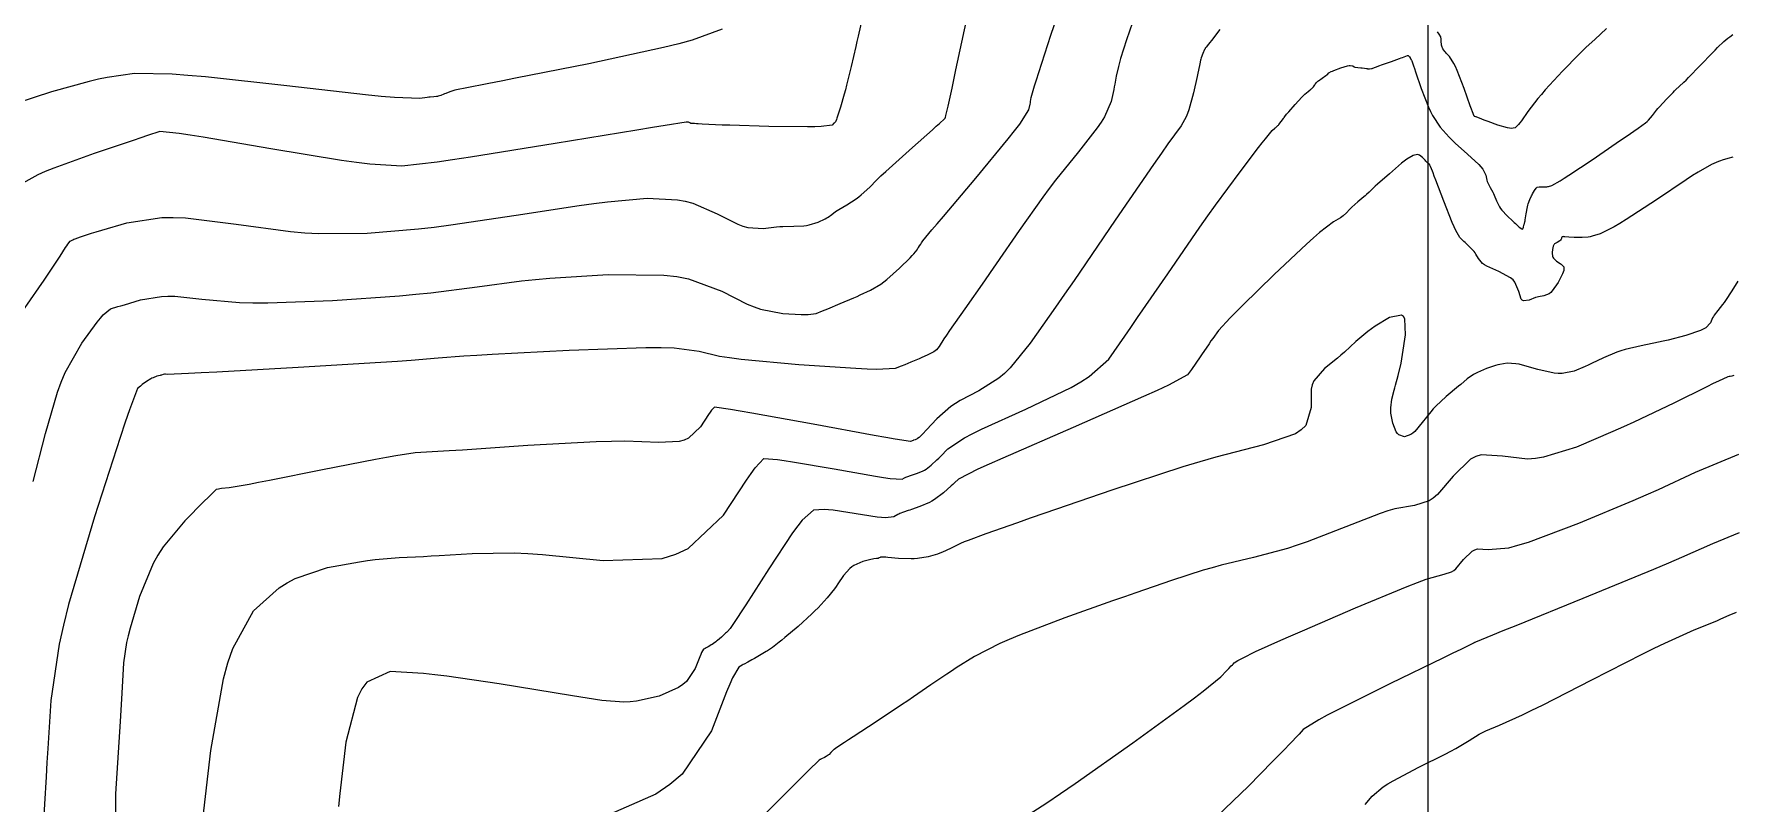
# Model space of a CAD drawing. Header units: metres. Extents: x 837117 to 838477, y 1189012 to 1191015.
# Drawn here: x 838170 to 838299.7, y 1190327.7 to 1190386.4 of the extents above; entities that cross this region are included whole.
import ezdxf

# ---------------------------------------------------------------- set-up
doc = ezdxf.new("R2010")
doc.units = ezdxf.units.M
doc.header["$LTSCALE"] = 0.3
doc.layers.add('COORD', color=7, linetype='Continuous', lineweight=20)
doc.layers.add('COTAS 10', color=1, linetype='Continuous')
doc.layers.add('COTAS INT', color=252, linetype='Continuous')

msp = doc.modelspace()

# ---------------------------------------------------------------- linework, layer by layer
at = {"layer": 'COORD'}
msp.add_line((838276.514, 1189013.872), (838276.514, 1191013.872), dxfattribs=at)
at = {"layer": 'COTAS 10'}
for points, elevation in [([(838253.926, 1190387.295), (838253.468, 1190385.955), (838253.019, 1190384.534), (838252.927, 1190384.217), (838252.849, 1190383.934), (838252.683, 1190383.19), (838252.58, 1190382.574), (838252.54, 1190382.371), (838252.497, 1190382.155), (838252.301, 1190381.259), (838251.781, 1190380.068), (838251.533, 1190379.665), (838251.24, 1190379.232), (838249.806, 1190377.403), (838248.058, 1190375.244), (838247.567, 1190374.602), (838247.074, 1190373.941), (838245.265, 1190371.394), (838243.518, 1190368.852), (838243.062, 1190368.194), (838242.619, 1190367.556), (838241.12, 1190365.418), (838239.954, 1190363.754), (838239.721, 1190363.414), (838239.527, 1190363.128), (838239.151, 1190362.531), (838238.946, 1190362.281), (838238.861, 1190362.212), (838238.763, 1190362.144), (838238.303, 1190361.9), (838237.775, 1190361.667), (838237.633, 1190361.605), (838237.493, 1190361.544), (838237.004, 1190361.336), (838236.53, 1190361.14), (838236.27, 1190361.036), (838235.806, 1190360.855), (838234.394, 1190360.793), (838233.667, 1190360.816), (838232.795, 1190360.857), (838228.429, 1190361.149), (838224.029, 1190361.551), (838223.134, 1190361.662), (838222.379, 1190361.772), (838220.821, 1190362.167), (838218.908, 1190362.414), (838217.929, 1190362.432), (838216.755, 1190362.427), (838210.894, 1190362.228), (838205.022, 1190361.928), (838203.841, 1190361.861), (838202.854, 1190361.801), (838200.894, 1190361.64), (838198.826, 1190361.461), (838197.77, 1190361.389), (838196.504, 1190361.307), (838190.185, 1190360.931), (838183.974, 1190360.582), (838182.777, 1190360.518), (838181.806, 1190360.468), (838180.185, 1190360.402), (838180.05, 1190360.417), (838180.016, 1190360.418), (838179.984, 1190360.416), (838179.879, 1190360.399), (838179.747, 1190360.361), (838179.698, 1190360.347), (838179.643, 1190360.332), (838179.397, 1190360.265), (838179.101, 1190360.156), (838179.015, 1190360.115), (838178.927, 1190360.068), (838178.593, 1190359.86), (838178.278, 1190359.631), (838178.203, 1190359.572), (838178.132, 1190359.514), (838177.917, 1190359.321), (838177.3, 1190357.711), (838176.976, 1190356.76), (838176.586, 1190355.591), (838174.623, 1190349.544), (838172.654, 1190342.844), (838172.26, 1190341.263), (838171.932, 1190339.801), (838171.291, 1190335.509), (838171.067, 1190331.836), (838171.001, 1190330.764), (838170.934, 1190329.668), (838170.678, 1190325.509)], 1780), ([(838299.862, 1190360.328), (838299.714, 1190360.287), (838299.585, 1190360.253), (838299.551, 1190360.245), (838299.518, 1190360.238), (838299.405, 1190360.214), (838298.707, 1190359.896), (838298.305, 1190359.703), (838297.813, 1190359.464), (838295.282, 1190358.223), (838292.243, 1190356.77), (838291.431, 1190356.398), (838290.632, 1190356.04), (838287.851, 1190354.856), (838285.343, 1190354.081), (838284.716, 1190353.981), (838284.118, 1190353.931), (838282.203, 1190354.161), (838280.576, 1190354.265), (838280.16, 1190354.134), (838279.76, 1190353.934), (838278.438, 1190352.637), (838277.238, 1190351.23), (838276.914, 1190350.962), (838276.593, 1190350.746), (838275.465, 1190350.401), (838273.985, 1190350.147), (838273.442, 1190349.988), (838272.843, 1190349.791), (838267.286, 1190347.623), (838266.517, 1190347.359), (838265.763, 1190347.118), (838263.173, 1190346.431), (838260.7, 1190345.832), (838260.019, 1190345.647), (838259.34, 1190345.452), (838256.902, 1190344.679), (838254.177, 1190343.735), (838253.317, 1190343.432), (838252.412, 1190343.112), (838248.759, 1190341.81), (838245.296, 1190340.496), (838244.51, 1190340.169), (838243.799, 1190339.857), (838241.856, 1190338.864), (838240.463, 1190337.992), (838240.098, 1190337.757), (838239.742, 1190337.524), (838238.535, 1190336.706), (838237.195, 1190335.785), (838236.756, 1190335.488), (838236.287, 1190335.173), (838234.349, 1190333.883), (838232.592, 1190332.724), (838232.238, 1190332.491), (838231.941, 1190332.296), (838231.345, 1190331.912), (838231.141, 1190331.772), (838231.09, 1190331.731), (838231.042, 1190331.69), (838230.889, 1190331.535), (838230.752, 1190331.391), (838230.714, 1190331.357), (838230.676, 1190331.325), (838230.538, 1190331.231), (838230.405, 1190331.159), (838230.37, 1190331.141), (838230.337, 1190331.125), (838230.224, 1190331.073), (838230.123, 1190331.025), (838230.096, 1190331.011), (838230.071, 1190330.997), (838229.984, 1190330.94), (838229.187, 1190330.161), (838228.712, 1190329.69), (838228.128, 1190329.109), (838225.104, 1190326.088)], 1790)]:
    msp.add_lwpolyline(points, dxfattribs=dict(at, elevation=elevation))
at = {"layer": 'COTAS INT'}
for points, elevation in [([(838169.953, 1190352.242), (838170.879, 1190355.894), (838171.791, 1190359.048), (838172.083, 1190359.819), (838172.392, 1190360.545), (838173.651, 1190362.797), (838174.822, 1190364.393), (838175.076, 1190364.706), (838175.299, 1190364.963), (838175.852, 1190365.424), (838176.419, 1190365.585), (838176.652, 1190365.653), (838176.918, 1190365.731), (838178.151, 1190366.096), (838179.749, 1190366.366), (838180.244, 1190366.384), (838180.762, 1190366.377), (838182.823, 1190366.146), (838185.702, 1190365.894), (838186.735, 1190365.874), (838187.87, 1190365.875), (838192.823, 1190366.057), (838197.937, 1190366.414), (838199.175, 1190366.525), (838200.334, 1190366.642), (838203.875, 1190367.109), (838207.254, 1190367.558), (838208.312, 1190367.663), (838209.423, 1190367.761), (838213.875, 1190368.045), (838218.126, 1190367.991), (838219.111, 1190367.876), (838220.011, 1190367.716), (838222.568, 1190366.776), (838224.505, 1190365.767), (838225.016, 1190365.563), (838225.515, 1190365.393), (838227.226, 1190365.053), (838228.611, 1190364.978), (838228.905, 1190364.976), (838229.161, 1190364.981), (838229.762, 1190365.063), (838230.258, 1190365.26), (838230.447, 1190365.337), (838230.659, 1190365.424), (838231.609, 1190365.819), (838232.632, 1190366.255), (838232.889, 1190366.367), (838233.134, 1190366.476), (838233.925, 1190366.839), (838234.697, 1190367.302), (838234.931, 1190367.474), (838235.173, 1190367.665), (838236.118, 1190368.514), (838236.936, 1190369.321), (838237.097, 1190369.486), (838237.23, 1190369.625), (838237.475, 1190369.918), (838237.542, 1190370.044), (838237.562, 1190370.079), (838237.583, 1190370.113), (838237.665, 1190370.237), (838237.756, 1190370.367), (838237.783, 1190370.406), (838237.811, 1190370.446), (838237.918, 1190370.601), (838238.606, 1190371.437), (838239, 1190371.906), (838239.483, 1190372.479), (838241.964, 1190375.405), (838244.444, 1190378.393), (838244.927, 1190379.005), (838245.321, 1190379.523), (838246.009, 1190380.615), (838246.104, 1190381.053), (838246.126, 1190381.158), (838246.145, 1190381.257), (838246.196, 1190381.558), (838246.448, 1190382.442), (838246.594, 1190382.909), (838246.774, 1190383.471), (838247.699, 1190386.304), (838248.666, 1190389.134)], 1778), ([(838168.468, 1190364.261), (838170.381, 1190367.018), (838170.79, 1190367.614), (838171.146, 1190368.138), (838171.995, 1190369.428), (838172.424, 1190370.103), (838172.515, 1190370.24), (838172.595, 1190370.354), (838172.783, 1190370.587), (838172.971, 1190370.692), (838173.05, 1190370.727), (838173.141, 1190370.764), (838173.566, 1190370.918), (838174.413, 1190371.186), (838174.77, 1190371.295), (838175.18, 1190371.419), (838177.103, 1190371.995), (838179.765, 1190372.39), (838180.641, 1190372.4), (838181.578, 1190372.367), (838185.462, 1190371.89), (838189.598, 1190371.321), (838190.693, 1190371.23), (838191.766, 1190371.168), (838195.462, 1190371.183), (838199.371, 1190371.521), (838200.579, 1190371.661), (838201.842, 1190371.823), (838206.855, 1190372.577), (838211.655, 1190373.314), (838212.783, 1190373.465), (838213.824, 1190373.593), (838216.855, 1190373.863), (838219.172, 1190373.753), (838219.762, 1190373.642), (838220.329, 1190373.497), (838222.192, 1190372.679), (838223.778, 1190371.87), (838224.171, 1190371.729), (838224.543, 1190371.625), (838225.723, 1190371.551), (838226.721, 1190371.675), (838226.979, 1190371.696), (838227.229, 1190371.712), (838228.069, 1190371.718), (838228.83, 1190371.749), (838229.031, 1190371.779), (838229.228, 1190371.819), (838229.906, 1190372.041), (838230.464, 1190372.302), (838230.586, 1190372.366), (838230.693, 1190372.427), (838230.961, 1190372.62), (838231.245, 1190372.837), (838231.362, 1190372.914), (838231.496, 1190372.998), (838232.118, 1190373.362), (838232.831, 1190373.82), (838233.022, 1190373.963), (838233.21, 1190374.114), (838233.865, 1190374.716), (838234.378, 1190375.239), (838234.477, 1190375.339), (838234.557, 1190375.421), (838234.689, 1190375.555), (838234.698, 1190375.562), (838234.708, 1190375.572), (838235.082, 1190375.906), (838235.606, 1190376.374), (838237.125, 1190377.729), (838238.649, 1190379.091), (838238.943, 1190379.355), (838239.182, 1190379.569), (838239.579, 1190379.933), (838239.61, 1190379.975), (838239.616, 1190379.986), (838239.623, 1190379.997), (838239.639, 1190380.035), (838239.677, 1190380.189), (838239.698, 1190380.273), (838239.722, 1190380.375), (838239.843, 1190380.893), (838240.145, 1190382.264), (838240.282, 1190382.903), (838240.443, 1190383.656), (838241.22, 1190387.314)], 1776), ([(838233.275, 1190387.593), (838232.97, 1190386.238), (838232.88, 1190385.844), (838232.788, 1190385.442), (838232.435, 1190383.92), (838232.086, 1190382.485), (838231.996, 1190382.138), (838231.908, 1190381.812), (838231.615, 1190380.816), (838231.391, 1190380.123), (838231.346, 1190379.988), (838231.308, 1190379.878), (838231.236, 1190379.688), (838231.217, 1190379.667), (838231.213, 1190379.663), (838231.209, 1190379.66), (838231.2, 1190379.658), (838231.162, 1190379.628), (838231.141, 1190379.608), (838231.114, 1190379.583), (838230.979, 1190379.45), (838230.138, 1190379.335), (838229.667, 1190379.32), (838229.092, 1190379.313), (838226.154, 1190379.353), (838223.176, 1190379.433), (838222.575, 1190379.451), (838222.072, 1190379.468), (838221.063, 1190379.515), (838220.745, 1190379.545), (838220.677, 1190379.551), (838220.618, 1190379.556), (838220.476, 1190379.566), (838220.397, 1190379.567), (838220.378, 1190379.567), (838220.359, 1190379.566), (838220.298, 1190379.56), (838220.237, 1190379.563), (838220.217, 1190379.569), (838220.197, 1190379.576), (838220.114, 1190379.618), (838220.017, 1190379.661), (838219.988, 1190379.669), (838219.957, 1190379.674), (838219.836, 1190379.68), (838218.225, 1190379.426), (838217.254, 1190379.267), (838216.056, 1190379.071), (838209.836, 1190378.045), (838203.35, 1190377.004), (838201.984, 1190376.798), (838200.805, 1190376.627), (838198.1, 1190376.309), (838195.662, 1190376.461), (838194.65, 1190376.586), (838193.493, 1190376.748), (838188.1, 1190377.634), (838182.941, 1190378.52), (838181.931, 1190378.682), (838181.102, 1190378.807), (838179.622, 1190378.956), (838178.672, 1190378.645), (838178.178, 1190378.48), (838177.584, 1190378.281), (838174.603, 1190377.278), (838171.521, 1190376.164), (838170.864, 1190375.895), (838170.291, 1190375.644), (838168.93, 1190374.88)], 1774), ([(838222.582, 1190386.781), (838220.3, 1190385.937), (838219.279, 1190385.659), (838218.089, 1190385.363), (838212.389, 1190384.135), (838206.805, 1190383.028), (838205.688, 1190382.808), (838204.758, 1190382.625), (838202.952, 1190382.276), (838202.411, 1190382.167), (838202.279, 1190382.135), (838202.154, 1190382.103), (838201.768, 1190381.979), (838201.459, 1190381.861), (838201.382, 1190381.832), (838201.31, 1190381.804), (838201.082, 1190381.715), (838200.88, 1190381.65), (838200.824, 1190381.638), (838200.768, 1190381.627), (838200.563, 1190381.608), (838200.273, 1190381.584), (838200.162, 1190381.57), (838200.039, 1190381.553), (838199.485, 1190381.467), (838197.539, 1190381.553), (838196.539, 1190381.644), (838195.338, 1190381.765), (838189.334, 1190382.446), (838183.1, 1190383.122), (838181.755, 1190383.24), (838180.574, 1190383.327), (838177.685, 1190383.392), (838175.608, 1190383.095), (838174.94, 1190382.954), (838174.232, 1190382.788), (838171.336, 1190381.976), (838168.684, 1190381.117)], 1772), ([(838260.607, 1190386.749), (838259.959, 1190385.914), (838259.832, 1190385.753), (838259.729, 1190385.622), (838259.548, 1190385.403), (838259.493, 1190385.316), (838259.47, 1190385.268), (838259.442, 1190385.211), (838259.314, 1190384.918), (838259.185, 1190384.579), (838259.157, 1190384.493), (838259.133, 1190384.409), (838259.074, 1190384.133), (838258.978, 1190383.635), (838258.931, 1190383.412), (838258.874, 1190383.151), (838258.592, 1190381.903), (838258.24, 1190380.612), (838258.138, 1190380.326), (838258.035, 1190380.07), (838257.647, 1190379.401), (838256.633, 1190378.009), (838256.134, 1190377.297), (838255.541, 1190376.444), (838252.613, 1190372.186), (838249.462, 1190367.592), (838248.727, 1190366.528), (838248.053, 1190365.554), (838246.12, 1190362.785), (838244.578, 1190360.901), (838244.151, 1190360.485), (838243.724, 1190360.114), (838242.183, 1190359.155), (838240.756, 1190358.424), (838240.401, 1190358.198), (838240.064, 1190357.961), (838238.992, 1190357.016), (838238.2, 1190356.181), (838237.903, 1190355.873), (838237.623, 1190355.594), (838237.506, 1190355.506), (838237.473, 1190355.485), (838237.44, 1190355.466), (838237.318, 1190355.414), (838237.209, 1190355.378), (838237.184, 1190355.37), (838237.162, 1190355.362), (838237.102, 1190355.342), (838237.056, 1190355.323), (838237.042, 1190355.317), (838236.977, 1190355.282), (838235.802, 1190355.465), (838235.08, 1190355.592), (838234.186, 1190355.751), (838229.527, 1190356.599), (838224.856, 1190357.446), (838223.955, 1190357.606), (838223.224, 1190357.732), (838222.002, 1190357.915), (838221.769, 1190357.666), (838221.662, 1190357.52), (838221.536, 1190357.341), (838220.929, 1190356.414), (838219.998, 1190355.535), (838219.668, 1190355.385), (838219.308, 1190355.276), (838217.745, 1190355.221), (838215.137, 1190355.31), (838214.117, 1190355.292), (838212.968, 1190355.255), (838207.745, 1190354.967), (838202.735, 1190354.633), (838201.721, 1190354.566), (838200.868, 1190354.512), (838199.138, 1190354.41), (838197.64, 1190354.195), (838196.935, 1190354.069), (838196.104, 1190353.914), (838192.052, 1190353.114), (838187.991, 1190352.305), (838187.154, 1190352.143), (838186.442, 1190352.009), (838184.908, 1190351.753), (838184.321, 1190351.684), (838184.205, 1190351.669), (838184.109, 1190351.655), (838183.934, 1190351.616), (838183.539, 1190351.233), (838183.304, 1190351.002), (838183.016, 1190350.716), (838181.522, 1190349.235), (838179.867, 1190347.23), (838179.477, 1190346.616), (838179.116, 1190345.975), (838178.059, 1190343.446), (838177.348, 1190341.027), (838177.206, 1190340.456), (838177.087, 1190339.928), (838176.856, 1190338.379), (838176.714, 1190336.073), (838176.581, 1190333.904), (838176.239, 1190328.379), (838176.24, 1190321.838)], 1782), ([(838182.895, 1190326.415), (838183.528, 1190331.681), (838184.486, 1190337.162), (838184.823, 1190338.384), (838185.192, 1190339.477), (838186.782, 1190342.361), (838188.742, 1190344.112), (838189.343, 1190344.492), (838189.969, 1190344.827), (838192.442, 1190345.658), (838194.885, 1190346.101), (838195.492, 1190346.191), (838196.07, 1190346.267), (838197.905, 1190346.424), (838199.76, 1190346.513), (838200.349, 1190346.546), (838200.971, 1190346.582), (838203.489, 1190346.743), (838206.685, 1190346.773), (838207.734, 1190346.726), (838208.854, 1190346.656), (838213.489, 1190346.204), (838218.001, 1190346.362), (838219.043, 1190346.677), (838219.994, 1190347.109), (838222.682, 1190349.648), (838224.434, 1190352.323), (838224.796, 1190352.841), (838225.106, 1190353.263), (838225.778, 1190353.981), (838226.799, 1190353.913), (838227.328, 1190353.839), (838227.963, 1190353.74), (838231.146, 1190353.185), (838234.302, 1190352.632), (838234.92, 1190352.536), (838235.427, 1190352.464), (838236.335, 1190352.41), (838236.513, 1190352.506), (838236.56, 1190352.529), (838236.606, 1190352.55), (838236.765, 1190352.614), (838236.972, 1190352.685), (838237.048, 1190352.71), (838237.133, 1190352.738), (838237.507, 1190352.863), (838237.928, 1190353.043), (838238.042, 1190353.107), (838238.156, 1190353.178), (838238.557, 1190353.481), (838238.99, 1190353.88), (838239.123, 1190354.01), (838239.263, 1190354.148), (838239.815, 1190354.719), (838241.091, 1190355.565), (838241.686, 1190355.878), (838242.386, 1190356.224), (838245.791, 1190357.758), (838249.25, 1190359.412), (838249.986, 1190359.834), (838250.625, 1190360.241), (838252.128, 1190361.579), (838253.349, 1190363.331), (838253.81, 1190363.999), (838254.324, 1190364.745), (838256.622, 1190368.097), (838259.08, 1190371.645), (838259.694, 1190372.514), (838260.28, 1190373.334), (838262.155, 1190375.889), (838263.557, 1190377.73), (838263.845, 1190378.101), (838264.088, 1190378.41), (838264.603, 1190379.026), (838264.797, 1190379.208), (838264.838, 1190379.246), (838264.874, 1190379.277), (838264.958, 1190379.341), (838265.039, 1190379.416), (838265.073, 1190379.454), (838265.111, 1190379.499), (838265.291, 1190379.724), (838265.463, 1190379.951), (838265.496, 1190379.997), (838265.524, 1190380.036), (838265.573, 1190380.117), (838265.7, 1190380.276), (838265.776, 1190380.365), (838265.871, 1190380.473), (838266.36, 1190381.022), (838266.88, 1190381.587), (838266.994, 1190381.704), (838267.095, 1190381.804), (838267.349, 1190382.024), (838267.513, 1190382.145), (838267.557, 1190382.183), (838267.6, 1190382.223), (838267.748, 1190382.382), (838267.868, 1190382.53), (838267.893, 1190382.563), (838267.914, 1190382.592), (838267.96, 1190382.669), (838268.046, 1190382.757), (838268.091, 1190382.794), (838268.146, 1190382.836), (838268.426, 1190383.033), (838268.712, 1190383.235), (838268.773, 1190383.281), (838268.824, 1190383.322), (838268.942, 1190383.432), (838269.117, 1190383.54), (838269.205, 1190383.579), (838269.311, 1190383.622), (838269.837, 1190383.813), (838270.367, 1190383.969), (838270.475, 1190383.991), (838270.566, 1190384.003), (838270.755, 1190383.967), (838270.865, 1190383.889), (838270.905, 1190383.873), (838270.951, 1190383.861), (838271.152, 1190383.838), (838271.37, 1190383.829), (838271.426, 1190383.824), (838271.48, 1190383.818), (838271.657, 1190383.791), (838271.814, 1190383.764), (838271.856, 1190383.759), (838271.897, 1190383.756), (838272.035, 1190383.751), (838272.188, 1190383.771), (838272.238, 1190383.783), (838272.29, 1190383.798), (838272.506, 1190383.873), (838272.835, 1190383.996), (838272.959, 1190384.041), (838273.097, 1190384.091), (838273.717, 1190384.31), (838274.319, 1190384.526), (838274.447, 1190384.573), (838274.557, 1190384.615), (838274.815, 1190384.722), (838274.947, 1190384.755), (838274.979, 1190384.751), (838275.008, 1190384.74), (838275.096, 1190384.651), (838275.158, 1190384.545), (838275.17, 1190384.524), (838275.182, 1190384.506), (838275.207, 1190384.471), (838275.223, 1190384.445), (838275.229, 1190384.433), (838275.235, 1190384.419), (838275.262, 1190384.349), (838275.392, 1190383.974), (838275.464, 1190383.767), (838275.551, 1190383.515), (838275.994, 1190382.232), (838276.547, 1190380.821), (838276.703, 1190380.489), (838276.861, 1190380.182), (838277.443, 1190379.283), (838278.123, 1190378.521), (838278.343, 1190378.299), (838278.577, 1190378.074), (838279.535, 1190377.223), (838280.385, 1190376.442), (838280.552, 1190376.26), (838280.688, 1190376.093), (838280.929, 1190375.616), (838281.005, 1190375.243), (838281.037, 1190375.143), (838281.074, 1190375.043), (838281.249, 1190374.693), (838281.449, 1190374.327), (838281.502, 1190374.218), (838281.554, 1190374.105), (838281.735, 1190373.67), (838281.967, 1190373.214), (838282.052, 1190373.088), (838282.146, 1190372.963), (838282.56, 1190372.514), (838282.987, 1190372.111), (838283.089, 1190372.015), (838283.185, 1190371.925), (838283.472, 1190371.657), (838283.671, 1190371.517), (838283.711, 1190371.509), (838283.745, 1190371.514), (838283.813, 1190371.642), (838283.838, 1190371.817), (838283.844, 1190371.851), (838283.851, 1190371.879), (838283.875, 1190371.931), (838283.91, 1190372.054), (838283.924, 1190372.127), (838283.939, 1190372.217), (838284.01, 1190372.683), (838284.103, 1190373.202), (838284.133, 1190373.325), (838284.164, 1190373.439), (838284.289, 1190373.777), (838284.424, 1190374.05), (838284.461, 1190374.124), (838284.499, 1190374.196), (838284.632, 1190374.449), (838284.769, 1190374.644), (838284.809, 1190374.68), (838284.849, 1190374.708), (838285, 1190374.744), (838285.157, 1190374.732), (838285.202, 1190374.729), (838285.246, 1190374.728), (838285.409, 1190374.725), (838285.593, 1190374.743), (838285.651, 1190374.754), (838285.713, 1190374.767), (838285.959, 1190374.838), (838286.594, 1190375.194), (838286.899, 1190375.387), (838287.261, 1190375.621), (838289.036, 1190376.808), (838290.881, 1190378.061), (838291.287, 1190378.337), (838291.647, 1190378.582), (838292.57, 1190379.211), (838293.119, 1190379.621), (838293.244, 1190379.729), (838293.356, 1190379.834), (838293.665, 1190380.192), (838293.968, 1190380.588), (838294.076, 1190380.717), (838294.196, 1190380.854), (838294.717, 1190381.42), (838295.229, 1190381.946), (838295.342, 1190382.059), (838295.443, 1190382.157), (838295.706, 1190382.39), (838296.064, 1190382.724), (838296.225, 1190382.885), (838296.412, 1190383.075), (838297.312, 1190384.01), (838298.239, 1190384.974), (838298.444, 1190385.183), (838298.626, 1190385.367), (838299.097, 1190385.821), (838299.402, 1190386.081), (838299.48, 1190386.143), (838299.555, 1190386.2), (838299.803, 1190386.37)], 1784), ([(838290.146, 1190386.82), (838289.25, 1190385.985), (838288.591, 1190385.4), (838288.337, 1190385.154), (838288.053, 1190384.873), (838286.772, 1190383.555), (838285.467, 1190382.139), (838285.168, 1190381.795), (838284.896, 1190381.473), (838284.139, 1190380.481), (838283.638, 1190379.77), (838283.526, 1190379.624), (838283.427, 1190379.5), (838283.169, 1190379.234), (838282.858, 1190379.193), (838282.725, 1190379.211), (838282.572, 1190379.241), (838281.85, 1190379.455), (838281.114, 1190379.714), (838280.953, 1190379.773), (838280.809, 1190379.826), (838280.44, 1190379.972), (838280.233, 1190380.059), (838280.191, 1190380.076), (838280.156, 1190380.089), (838280.083, 1190380.109), (838280.052, 1190380.109), (838280.047, 1190380.111), (838280.032, 1190380.118), (838279.907, 1190380.45), (838279.832, 1190380.656), (838279.74, 1190380.911), (838279.26, 1190382.245), (838278.727, 1190383.629), (838278.602, 1190383.916), (838278.485, 1190384.161), (838278.142, 1190384.697), (838277.893, 1190384.947), (838277.836, 1190385.011), (838277.784, 1190385.074), (838277.638, 1190385.284), (838277.552, 1190385.487), (838277.537, 1190385.546), (838277.527, 1190385.606), (838277.523, 1190385.832), (838277.514, 1190386.059), (838277.499, 1190386.12), (838277.48, 1190386.179), (838277.369, 1190386.386), (838277.232, 1190386.563)], 1782), ([(838299.805, 1190377.001), (838299.412, 1190376.887), (838298.982, 1190376.765), (838298.849, 1190376.719), (838298.71, 1190376.667), (838298.156, 1190376.434), (838297.15, 1190375.859), (838296.726, 1190375.592), (838296.239, 1190375.277), (838293.953, 1190373.752), (838291.654, 1190372.236), (838291.158, 1190371.928), (838290.723, 1190371.669), (838289.66, 1190371.134), (838289.045, 1190370.957), (838288.892, 1190370.923), (838288.747, 1190370.896), (838288.288, 1190370.852), (838287.882, 1190370.858), (838287.771, 1190370.863), (838287.661, 1190370.868), (838287.269, 1190370.899), (838286.954, 1190370.925), (838286.893, 1190370.927), (838286.843, 1190370.928), (838286.755, 1190370.914), (838286.741, 1190370.887), (838286.733, 1190370.871), (838286.718, 1190370.842), (838286.705, 1190370.806), (838286.702, 1190370.794), (838286.699, 1190370.781), (838286.689, 1190370.725), (838286.635, 1190370.651), (838286.605, 1190370.626), (838286.567, 1190370.6), (838286.375, 1190370.488), (838286.182, 1190370.37), (838286.145, 1190370.339), (838286.114, 1190370.309), (838286.058, 1190370.207), (838286.04, 1190370.071), (838286.033, 1190370.019), (838286.025, 1190369.961), (838285.988, 1190369.702), (838286.014, 1190369.423), (838286.046, 1190369.352), (838286.088, 1190369.285), (838286.331, 1190369.066), (838286.605, 1190368.876), (838286.668, 1190368.826), (838286.724, 1190368.778), (838286.878, 1190368.614), (838286.881, 1190368.337), (838286.842, 1190368.217), (838286.786, 1190368.079), (838286.44, 1190367.422), (838285.997, 1190366.793), (838285.879, 1190366.671), (838285.764, 1190366.573), (838285.365, 1190366.407), (838284.957, 1190366.345), (838284.835, 1190366.311), (838284.71, 1190366.271), (838284.225, 1190366.066), (838283.796, 1190366.017), (838283.706, 1190366.075), (838283.628, 1190366.164), (838283.448, 1190366.741), (838283.153, 1190367.45), (838283.002, 1190367.621), (838282.821, 1190367.782), (838281.919, 1190368.271), (838281.012, 1190368.676), (838280.827, 1190368.783), (838280.672, 1190368.888), (838280.353, 1190369.248), (838280.172, 1190369.597), (838280.104, 1190369.695), (838280.028, 1190369.794), (838279.688, 1190370.154), (838279.336, 1190370.483), (838279.251, 1190370.562), (838279.172, 1190370.636), (838278.936, 1190370.859), (838278.628, 1190371.399), (838278.504, 1190371.673), (838278.363, 1190372.001), (838277.717, 1190373.635), (838277.105, 1190375.24), (838276.986, 1190375.55), (838276.889, 1190375.802), (838276.721, 1190376.223), (838276.7, 1190376.265), (838276.692, 1190376.289), (838276.683, 1190376.333), (838276.654, 1190376.39), (838276.638, 1190376.41), (838276.619, 1190376.431), (838276.517, 1190376.524), (838276.377, 1190376.658), (838276.332, 1190376.706), (838276.286, 1190376.758), (838276.096, 1190376.984), (838275.861, 1190377.162), (838275.786, 1190377.184), (838275.706, 1190377.194), (838275.381, 1190377.133), (838274.886, 1190376.835), (838274.698, 1190376.695), (838274.489, 1190376.532), (838273.553, 1190375.735), (838272.66, 1190374.939), (838272.479, 1190374.775), (838272.326, 1190374.635), (838272.009, 1190374.336), (838271.798, 1190374.136), (838271.712, 1190374.058), (838271.614, 1190373.971), (838271.158, 1190373.577), (838270.698, 1190373.173), (838270.597, 1190373.079), (838270.508, 1190372.992), (838270.281, 1190372.746), (838270.037, 1190372.522), (838269.936, 1190372.45), (838269.822, 1190372.374), (838269.288, 1190372.063), (838268.212, 1190371.24), (838267.755, 1190370.84), (838267.229, 1190370.366), (838264.754, 1190368.033), (838262.324, 1190365.664), (838261.826, 1190365.166), (838261.404, 1190364.737), (838260.51, 1190363.76), (838260.066, 1190363.155), (838259.928, 1190362.961), (838259.782, 1190362.756), (838259.201, 1190361.916), (838258.657, 1190361.123), (838258.535, 1190360.946), (838258.426, 1190360.788), (838258.137, 1190360.374), (838256.671, 1190359.581), (838255.82, 1190359.184), (838254.776, 1190358.711), (838249.398, 1190356.362), (838244.017, 1190354.024), (838242.971, 1190353.558), (838242.117, 1190353.17), (838240.638, 1190352.421), (838240.326, 1190352.116), (838240.208, 1190352.007), (838240.077, 1190351.888), (838239.491, 1190351.369), (838238.805, 1190350.85), (838238.611, 1190350.73), (838238.416, 1190350.62), (838237.696, 1190350.311), (838237.057, 1190350.099), (838236.912, 1190350.051), (838236.782, 1190350.007), (838236.429, 1190349.886), (838236.157, 1190349.777), (838236.078, 1190349.74), (838235.997, 1190349.701), (838235.693, 1190349.538), (838235.053, 1190349.463), (838234.76, 1190349.481), (838234.418, 1190349.514), (838231.07, 1190350.034), (838230.7, 1190350.072), (838230.374, 1190350.094), (838229.554, 1190350.047), (838228.704, 1190349.271), (838228.358, 1190348.834), (838227.964, 1190348.3), (838226.141, 1190345.568), (838224.389, 1190342.824), (838224.039, 1190342.283), (838223.749, 1190341.835), (838223.188, 1190341.008), (838222.978, 1190340.779), (838222.908, 1190340.709), (838222.833, 1190340.636), (838222.519, 1190340.351), (838222.217, 1190340.092), (838222.15, 1190340.036), (838222.09, 1190339.987), (838221.931, 1190339.866), (838221.816, 1190339.79), (838221.784, 1190339.77), (838221.751, 1190339.75), (838221.632, 1190339.68), (838221.517, 1190339.616), (838221.459, 1190339.584), (838221.365, 1190339.532), (838221.279, 1190339.486), (838221.256, 1190339.473), (838221.234, 1190339.461), (838221.157, 1190339.417), (838221.015, 1190339.167), (838220.952, 1190339.024), (838220.879, 1190338.849), (838220.53, 1190337.951), (838219.854, 1190336.956), (838219.575, 1190336.719), (838219.255, 1190336.5), (838217.768, 1190335.847), (838216.032, 1190335.465), (838215.556, 1190335.416), (838215.081, 1190335.391), (838213.383, 1190335.504), (838211.155, 1190335.865), (838205.544, 1190336.773), (838201.558, 1190337.357), (838200.62, 1190337.47), (838199.754, 1190337.562), (838197.221, 1190337.719), (838195.447, 1190336.907), (838195.058, 1190336.387), (838194.714, 1190335.739), (838193.841, 1190332.336), (838193.364, 1190328.398), (838193.269, 1190327.413)], 1786), ([(838300.175, 1190367.521), (838299.715, 1190366.791), (838299.242, 1190366.065), (838299.124, 1190365.896), (838299.012, 1190365.741), (838298.655, 1190365.293), (838298.374, 1190364.93), (838298.31, 1190364.828), (838298.252, 1190364.725), (838298.092, 1190364.347), (838297.727, 1190363.967), (838297.54, 1190363.862), (838297.316, 1190363.758), (838296.195, 1190363.383), (838294.843, 1190363.034), (838294.473, 1190362.947), (838294.105, 1190362.862), (838292.791, 1190362.59), (838291.56, 1190362.299), (838291.243, 1190362.203), (838290.937, 1190362.101), (838289.922, 1190361.677), (838289.001, 1190361.237), (838288.754, 1190361.124), (838288.512, 1190361.016), (838287.669, 1190360.657), (838286.748, 1190360.474), (838286.456, 1190360.476), (838286.149, 1190360.501), (838284.906, 1190360.784), (838283.727, 1190361.122), (838283.459, 1190361.182), (838283.216, 1190361.227), (838282.553, 1190361.272), (838282.007, 1190361.178), (838281.839, 1190361.135), (838281.664, 1190361.087), (838280.969, 1190360.852), (838280.291, 1190360.561), (838280.126, 1190360.476), (838279.972, 1190360.389), (838279.498, 1190360.06), (838279.004, 1190359.648), (838278.838, 1190359.509), (838277.903, 1190358.727), (838277.111, 1190357.995), (838276.908, 1190357.781), (838276.713, 1190357.563), (838276.067, 1190356.738), (838275.494, 1190356.05), (838275.344, 1190355.919), (838275.197, 1190355.813), (838274.701, 1190355.645), (838274.279, 1190355.802), (838274.179, 1190355.901), (838274.087, 1190356.025), (838273.817, 1190356.674), (838273.672, 1190357.45), (838273.659, 1190357.653), (838273.658, 1190357.852), (838273.751, 1190358.528), (838273.929, 1190359.196), (838273.981, 1190359.389), (838274.034, 1190359.586), (838274.236, 1190360.325), (838274.448, 1190361.266), (838274.508, 1190361.59), (838274.568, 1190361.941), (838274.788, 1190363.435), (838274.738, 1190364.657), (838274.628, 1190364.835), (838274.476, 1190364.945), (838273.577, 1190364.763), (838272.47, 1190364.095), (838272.186, 1190363.897), (838271.911, 1190363.694), (838271.002, 1190362.916), (838270.118, 1190362.106), (838269.859, 1190361.883), (838269.594, 1190361.661), (838268.587, 1190360.864), (838267.794, 1190359.924), (838267.664, 1190359.611), (838267.574, 1190359.275), (838267.571, 1190357.875), (838267.168, 1190356.499), (838266.825, 1190356.178), (838266.382, 1190355.883), (838263.946, 1190355.038), (838260.287, 1190354.095), (838259.073, 1190353.738), (838257.772, 1190353.341), (838252.347, 1190351.56), (838247.226, 1190349.805), (838246.117, 1190349.422), (838245.143, 1190349.085), (838242.737, 1190348.242), (838241.389, 1190347.736), (838241.082, 1190347.611), (838240.802, 1190347.493), (838240.03, 1190347.123), (838239.409, 1190346.825), (838239.224, 1190346.753), (838239.035, 1190346.685), (838238.308, 1190346.474), (838237.499, 1190346.345), (838237.258, 1190346.329), (838237.01, 1190346.32), (838236.053, 1190346.358), (838235.237, 1190346.429), (838235.078, 1190346.442), (838234.948, 1190346.452), (838234.72, 1190346.46), (838234.673, 1190346.443), (838234.658, 1190346.436), (838234.642, 1190346.428), (838234.576, 1190346.392), (838234.502, 1190346.361), (838234.481, 1190346.357), (838234.461, 1190346.354), (838234.385, 1190346.357), (838234.177, 1190346.328), (838234.073, 1190346.305), (838233.949, 1190346.275), (838233.331, 1190346.113), (838232.65, 1190345.826), (838232.486, 1190345.717), (838232.332, 1190345.595), (838231.864, 1190345.049), (838231.427, 1190344.407), (838231.294, 1190344.224), (838231.154, 1190344.038), (838230.603, 1190343.351), (838229.904, 1190342.589), (838229.671, 1190342.357), (838229.421, 1190342.116), (838228.376, 1190341.168), (838227.373, 1190340.307), (838227.149, 1190340.121), (838226.949, 1190339.957), (838226.42, 1190339.554), (838226.039, 1190339.303), (838225.932, 1190339.236), (838225.824, 1190339.169), (838225.427, 1190338.937), (838225.046, 1190338.723), (838224.948, 1190338.669), (838224.853, 1190338.617), (838224.539, 1190338.445), (838224.254, 1190338.289), (838224.178, 1190338.248), (838224.104, 1190338.206), (838223.846, 1190338.062), (838223.375, 1190337.228), (838223.167, 1190336.753), (838222.924, 1190336.171), (838221.764, 1190333.186), (838219.515, 1190329.876), (838218.585, 1190329.09), (838217.523, 1190328.359), (838212.578, 1190326.19)], 1788), ([(838243.962, 1190325.501), (838247.384, 1190327.694), (838248.443, 1190328.406), (838249.552, 1190329.163), (838253.962, 1190332.274), (838257.869, 1190335.12), (838258.66, 1190335.71), (838259.325, 1190336.215), (838260.678, 1190337.322), (838261.124, 1190337.781), (838261.218, 1190337.877), (838261.298, 1190337.959), (838261.478, 1190338.142), (838261.568, 1190338.235), (838261.591, 1190338.26), (838261.614, 1190338.284), (838261.687, 1190338.371), (838261.982, 1190338.555), (838262.143, 1190338.642), (838262.34, 1190338.744), (838263.339, 1190339.239), (838265.256, 1190340.114), (838266.031, 1190340.455), (838266.912, 1190340.838), (838270.976, 1190342.579), (838274.908, 1190344.204), (838275.706, 1190344.515), (838276.377, 1190344.764), (838277.749, 1190345.161), (838278.31, 1190345.332), (838278.469, 1190345.439), (838278.63, 1190345.573), (838279.225, 1190346.271), (838279.881, 1190346.914), (838280.08, 1190347.014), (838280.286, 1190347.078), (838281.093, 1190347.027), (838282.678, 1190347.171), (838283.374, 1190347.359), (838284.183, 1190347.61), (838288.032, 1190349.055), (838292.184, 1190350.784), (838293.182, 1190351.216), (838294.115, 1190351.627), (838296.939, 1190352.942), (838300.255, 1190354.318)], 1792), ([(838300.268, 1190348.314), (838298.231, 1190347.481), (838295.871, 1190346.425), (838294.873, 1190346.001), (838293.726, 1190345.52), (838288.339, 1190343.305), (838283.211, 1190341.217), (838282.226, 1190340.815), (838281.431, 1190340.491), (838280.133, 1190339.957), (838280.078, 1190339.929), (838280.066, 1190339.923), (838280.055, 1190339.917), (838280.029, 1190339.906), (838280.014, 1190339.899), (838280.006, 1190339.895), (838279.995, 1190339.889), (838279.016, 1190339.411), (838278.402, 1190339.112), (838277.64, 1190338.742), (838273.649, 1190336.802), (838269.606, 1190334.795), (838268.81, 1190334.382), (838268.155, 1190334.031), (838266.958, 1190333.279), (838266.656, 1190332.923), (838266.564, 1190332.821), (838266.469, 1190332.719), (838266.099, 1190332.338), (838265.354, 1190331.582), (838265.023, 1190331.243), (838264.638, 1190330.849), (838262.799, 1190328.955), (838260.39, 1190326.672)], 1794), ([(838271.698, 1190327.561), (838272.23, 1190328.188), (838273.08, 1190328.901), (838273.441, 1190329.134), (838273.857, 1190329.382), (838275.815, 1190330.406), (838277.811, 1190331.405), (838278.252, 1190331.637), (838278.643, 1190331.849), (838279.651, 1190332.456), (838280.425, 1190332.927), (838280.669, 1190333.053), (838280.926, 1190333.179), (838281.96, 1190333.618), (838283.723, 1190334.411), (838284.439, 1190334.759), (838285.254, 1190335.162), (838289.022, 1190337.083), (838292.908, 1190339.057), (838293.797, 1190339.494), (838294.605, 1190339.883), (838296.851, 1190340.892), (838298.306, 1190341.491), (838298.615, 1190341.621), (838298.885, 1190341.735), (838299.522, 1190342.021), (838300.073, 1190342.245)], 1796)]:
    msp.add_lwpolyline(points, dxfattribs=dict(at, elevation=elevation))

doc.saveas('drawing.dxf')
